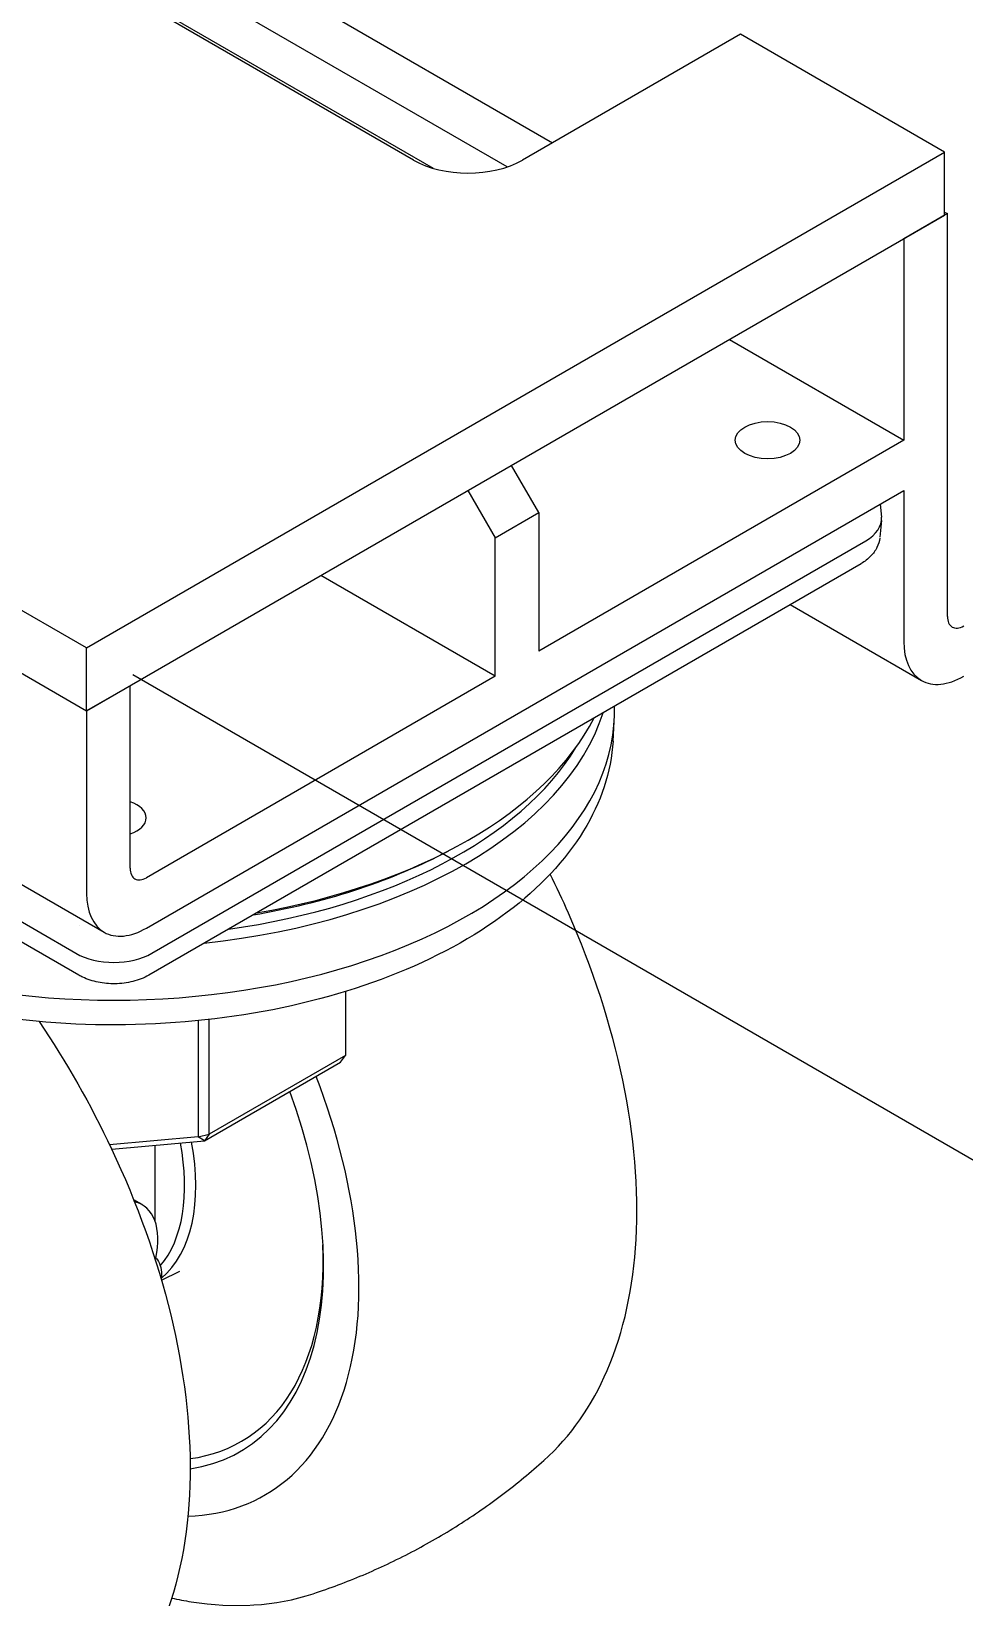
# Model space of a CAD drawing. Header units: millimetres. Extents: x 36 to 2484, y 36 to 1746.
# Drawn here: x 565.2 to 686.3, y 1030.6 to 1233.7 of the extents above; entities that cross this region are included whole.
import ezdxf

# ---------------------------------------------------------------- set-up
doc = ezdxf.new("R2010")
doc.units = ezdxf.units.MM
doc.header["$LTSCALE"] = 6
doc.layers.add('가는실선_A4', color=7, linetype='Continuous', lineweight=5)
doc.layers.add('굵은실선_A3', color=7, linetype='Continuous', lineweight=18)
doc.styles.add('치수문자_A3(2.5)', font='')
doc.styles.get('치수문자_A3(2.5)').set_extended_font_data('GulimChe')
doc.dimstyles.new('치수_A3(2.5)', dxfattribs={"dimscale": 6, "dimtxt": 2.5, "dimasz": 2.5, "dimexe": 1.5, "dimexo": 1, "dimgap": 0.5, "dimtad": 1, "dimtoh": 1, "dimdec": 1, "dimrnd": 1e-08, "dimdsep": 46, "dimtxsty": '치수문자_A3(2.5)', "dimcen": 0.09, "dimdle": 10, "dimclrd": 8, "dimclre": 8, "dimclrt": 7, "dimadec": 1, "dimazin": 2, "dimtfac": 0.8, "dimtmove": 0, "dimatfit": 3, "dimfxl": 1, "dimtolj": 1, "dimtzin": 0, "dimlwd": -1, "dimlwe": -1, "dimarcsym": 0})

# ---------------------------------------------------------------- blocks, each defined once
blk = doc.blocks.new('*D16')
at = {"layer": 'Defpoints', "color": 0, "transparency": 16777216}
for p in [(908.3, 1347.62), (1191.32, 1184.22), (572.42, 1153.7)]:
    blk.add_point(p, dxfattribs=at)
at = {"layer": '가는실선_A4', "color": 8, "transparency": 16777216}
for p, q in [((914.3, 1344.16), (1200.32, 1179.02)), ((868.43, 997.8), (1178.33, 1176.72)), ((578.42, 1150.24), (864.44, 985.1))]:
    blk.add_line(p, q, dxfattribs=at)
for points in [[(1177.08, 1178.88), (1179.58, 1174.55), (1191.32, 1184.22)], [(867.18, 999.96), (869.68, 995.63), (855.44, 990.3)]]:
    blk.add_solid(points, dxfattribs=at)
at = {"layer": '가는실선_A4', "color": 7, "transparency": 16777216, "insert": (1018.74, 1095.3), "char_height": 15, "attachment_point": 5, "rotation": 30, "style": '치수문자_A3(2.5)'}
blk.add_mtext('\\A1;{\\Q-30.000;\\W0.816;\\H0.816x;475}', dxfattribs=at)

msp = doc.modelspace()

# ---------------------------------------------------------------- linework, layer by layer
at = {"layer": '굵은실선_A3'}
for p, q in [((614.848, 1216.98), (540.601, 1259.846)), ((540.955, 1260.051), (617.409, 1215.91)), ((576.31, 1251.886), (632.879, 1219.226)), ((626.997, 1216.089), (570.653, 1248.62)), ((572.421, 1153.702), (434.535, 1233.31)), ((657.274, 1233.31), (628.99, 1216.98)), ((683.79, 1218.001), (657.274, 1233.31)), ((434.535, 1225.145), (572.421, 1145.537)), ((438.071, 1223.104), (572.421, 1145.537)), ((572.421, 1153.702), (683.79, 1218.001)), ((683.79, 1209.836), (683.79, 1218.001)), ((683.79, 1210.244), (684.144, 1210.04)), ((572.421, 1145.537), (683.79, 1209.836)), ((684.144, 1210.04), (678.487, 1206.774)), ((684.144, 1157.784), (684.144, 1210.04)), ((678.487, 1206.774), (678.487, 1180.646)), ((433.278, 1198.473), (574.699, 1116.823)), ((655.86, 1193.71), (678.487, 1180.646)), ((678.487, 1180.646), (631.111, 1153.294)), ((631.111, 1171.257), (627.575, 1177.38)), ((580.199, 1117.368), (678.487, 1174.114)), ((621.919, 1174.114), (625.454, 1167.991)), ((678.487, 1174.114), (678.487, 1154.518)), ((675.43, 1172.349), (675.584, 1170.651)), ((625.454, 1167.991), (631.111, 1171.257)), ((631.111, 1171.257), (631.111, 1153.294)), ((675.584, 1170.229), (675.388, 1168.067)), ((478.369, 1167.586), (571.014, 1114.098)), ((580.9, 1114.098), (673.544, 1167.586)), ((625.454, 1150.028), (625.454, 1167.991)), ((571.426, 1111.251), (478.974, 1164.628)), ((672.939, 1164.628), (580.487, 1111.251)), ((625.454, 1150.028), (602.827, 1163.092)), ((663.736, 1159.315), (680.765, 1149.483)), ((572.421, 1145.537), (572.421, 1153.702)), ((625.454, 1150.028), (580.199, 1123.9)), ((578.078, 1148.803), (572.421, 1145.537)), ((578.078, 1125.124), (578.078, 1148.803)), ((572.421, 1145.537), (572.421, 1121.858)), ((640.749, 1141.615), (640.912, 1144.146)), ((618.639, 1126.985), (619.341, 1127.348)), ((606.009, 1109.13), (606.009, 1100.834)), ((586.917, 1105.353), (586.917, 1090.282)), ((588.331, 1090.627), (588.331, 1105.504)), ((606.009, 1100.834), (588.331, 1090.627)), ((605.396, 1099.963), (606.009, 1100.834)), ((587.719, 1089.756), (605.396, 1099.963)), ((586.917, 1090.282), (588.331, 1090.627)), ((588.331, 1090.627), (587.719, 1089.756)), ((586.917, 1090.282), (575.409, 1089.255)), ((575.681, 1088.681), (587.719, 1089.756)), ((581.26, 1089.179), (581.26, 1079.451)), ((587.719, 1089.756), (586.917, 1090.282)), ((579.613, 1081.488), (578.548, 1082.103)), ((582.147, 1071.678), (584.519, 1072.851))]:
    msp.add_line(p, q, dxfattribs=at)
for centre, major_axis, ratio, start_param, end_param in [((621.919, 1221.063), (10, 0), 0.5773503, 3.9269908, 5.4977871), ((668.574, 1170.44), (7.019, 0), 0.575771, 5.4991567, 6.3354022), ((686.265, 1159.009), (-1.5, -2.598), 0.5773503, 5.4977871, 7.0685835), ((686.265, 1159.009), (-5.5, -9.526), 0.5773503, 5.4977871, 7.0685835), ((575.957, 1145.537), (65, 0), 0.5773503, 3.1250352, 6.2997428), ((575.957, 1152.07), (64.581, 0), 0.5773503, 4.8949222, 6.1006521), ((575.957, 1155.334), (65.052, 0), 0.5773503, 5.0011481, 5.9944262), ((575.957, 1152.885), (63.528, 0), 0.5773503, 4.9488482, 5.9465534), ((575.957, 1131.656), (4.188, 0), 0.5773503, 5.2435369, 7.3228337), ((575.957, 1154.518), (64, 0), 0.5773503, 4.9987455, 5.442448), ((580.199, 1126.349), (-1.5, -2.598), 0.5773503, 5.4977871, 7.0685835), ((580.199, 1126.349), (-5.5, -9.526), 0.5773503, 5.4977871, 7.0685835), ((575.957, 1154.518), (64, 0), 0.5773476, 4.6416922, 4.6417015), ((575.957, 1116.967), (-7, 0), 0.5789338, 0.7867677, 2.354825), ((572.426, 1112.983), (-1, -1.732), 0.5773503, 0, 0.0060735), ((579.487, 1112.983), (1, -1.732), 0.5773503, 6.2771118, 6.2831853), ((566.057, 1094.914), (29.5, -51.095), 0.5773503, 5.9846106, 7.5917048), ((566.057, 1094.914), (26.25, -45.466), 0.5773503, 6.0605848, 7.5583109), ((566.057, 1094.914), (13.5, -23.383), 0.5773503, 0.2011873, 1.0266393), ((566.763, 1095.322), (14.026, -24.294), 0.5773503, 0.1001406, 1.0239539), ((574.613, 1072.828), (5, 8.66), 0.5773503, 5.2250787, 6.4620765), ((566.763, 1095.322), (25.724, -44.555), 0.5773503, 6.0502019, 7.1148152)]:
    msp.add_ellipse(centre, major_axis=major_axis, ratio=ratio, start_param=start_param, end_param=end_param, dxfattribs=at)
msp.add_ellipse((660.81, 1180.646), major_axis=(4.188, 0), ratio=0.5773503, dxfattribs=at)
for points, knots in [([(675.374, 1167.951), (675.322, 1167.536), (675.195, 1167.122), (674.801, 1166.322), (674.518, 1165.933), (673.836, 1165.231), (673.425, 1164.915), (672.972, 1164.649)], [0.01461235, 0.01461235, 0.01461235, 0.01461235, 0.16476275, 0.16476275, 0.33196983, 0.33196983, 0.5077747, 0.5077747, 0.5077747, 0.5077747]), ([(640.749, 1141.615), (640.493, 1137.619), (639.179, 1133.667), (634.575, 1126.129), (631.208, 1122.56), (622.712, 1116.165), (617.533, 1113.362), (605.947, 1108.865), (599.541, 1107.173), (586.166, 1105.062), (579.201, 1104.639), (565.399, 1105.095), (558.564, 1105.973), (545.691, 1108.951), (539.655, 1111.053), (528.984, 1116.3), (524.352, 1119.449), (517.02, 1126.509), (514.306, 1130.422), (511.844, 1136.858), (511.317, 1139.23), (511.164, 1141.615)], [2.3932609, 2.3932609, 2.3932609, 2.3932609, 2.6951956, 2.6951956, 3.0104956, 3.0104956, 3.3350372, 3.3350372, 3.6600508, 3.6600508, 3.9842027, 3.9842027, 4.3080994, 4.3080994, 4.6325154, 4.6325154, 4.9577524, 4.9577524, 5.2804959, 5.2804959, 5.4607208, 5.4607208, 5.4607208, 5.4607208]), ([(631.777, 1048.306), (635.259, 1051.412), (638.021, 1055.406), (642.16, 1065.029), (643.392, 1070.783), (644.11, 1083.477), (643.505, 1090.469), (640.511, 1104.803), (638.119, 1112.143), (634.218, 1121.002), (633.428, 1122.689), (632.597, 1124.362)], [2.4756123, 2.4756123, 2.4756123, 2.4756123, 2.762958, 2.762958, 3.0784897, 3.0784897, 3.4093223, 3.4093223, 3.7400759, 3.7400759, 3.8184688, 3.8184688, 3.8184688, 3.8184688]), ([(580.481, 1111.249), (579.865, 1110.894), (579.162, 1110.623), (577.688, 1110.254), (576.897, 1110.151), (575.374, 1110.129), (574.624, 1110.197), (573.206, 1110.483), (572.523, 1110.705), (571.747, 1111.076), (571.587, 1111.16), (571.433, 1111.249)], [0, 0, 0, 0, 0.23748365, 0.23748365, 0.47275731, 0.47275731, 0.69438439, 0.69438439, 0.9174917, 0.9174917, 0.9771924, 0.9771924, 0.9771924, 0.9771924]), ([(566.247, 1105.234), (569.792, 1099.998), (572.964, 1094.436), (578.998, 1081.658), (581.604, 1074.367), (585.084, 1059.997), (585.951, 1052.923), (585.764, 1039.659), (584.707, 1033.466), (580.627, 1022.81), (577.66, 1018.281), (573.802, 1014.836), (573.798, 1014.833), (573.795, 1014.83)], [2.2325812, 2.2325812, 2.2325812, 2.2325812, 2.4983347, 2.4983347, 2.8272672, 2.8272672, 3.1577334, 3.1577334, 3.4890405, 3.4890405, 3.8072829, 3.8072829, 3.807573, 3.807573, 3.807573, 3.807573]), ([(581.2, 1074.769), (581.358, 1074.641), (581.498, 1074.489), (581.815, 1074.038), (581.954, 1073.709), (582.136, 1072.947), (582.163, 1072.505), (582.123, 1071.969), (582.116, 1071.893), (582.107, 1071.817)], [2.44710442, 2.44710442, 2.44710442, 2.44710442, 2.61794876, 2.61794876, 2.9040175, 2.9040175, 3.23174894, 3.23174894, 3.28529931, 3.28529931, 3.28529931, 3.28529931]), ([(601.845, 1031.025), (604.004, 1031.737), (606.161, 1032.545), (610.432, 1034.35), (612.546, 1035.347), (616.694, 1037.519), (618.729, 1038.694), (622.683, 1041.2), (624.604, 1042.533), (628.303, 1045.329), (630.081, 1046.792), (631.777, 1048.306)], [2.23677663, 2.23677663, 2.23677663, 2.23677663, 2.28454378, 2.28454378, 2.33231092, 2.33231092, 2.38007806, 2.38007806, 2.4278452, 2.4278452, 2.47561235, 2.47561235, 2.47561235, 2.47561235]), ([(583.472, 1030.458), (584.316, 1030.271), (585.158, 1030.111), (591.518, 1029.098), (596.923, 1029.403), (601.836, 1031.022), (601.841, 1031.023), (601.845, 1031.025)], [8.15307897, 8.15307897, 8.15307897, 8.15307897, 8.20142944, 8.20142944, 8.51967192, 8.51967192, 8.51996194, 8.51996194, 8.51996194, 8.51996194])]:
    msp.add_open_spline(points, degree=3, knots=knots, dxfattribs=at)

# ---------------------------------------------------------------- dimensions: what is measured, and where the dimension line sits
at = {"layer": '가는실선_A4', "color": 8, "true_color": 0x808080}
dim = msp.add_linear_dim(base=(1191.319, 1184.217), p1=(572.421, 1153.702), p2=(908.297, 1347.62), angle=210, text='{\\Q-30.000;\\W0.816;\\H0.816x;<>}', dimstyle='치수_A3(2.5)', override={"dimgap": 0.5, "dimtoh": 0, "dimdec": 1, "dimlfac": 1.224745, "dimtol": 0, "dimlim": 0, "dimtp": 0, "dimtm": 0, "dimtdec": 2, "dimtofl": 0, "dimatfit": 1}, dxfattribs=at)
dim.commit()
dim.dimension.update_dxf_attribs({"geometry": '*D16', "text_midpoint": (1023.381, 1087.258), "dimtype": 160})

doc.saveas('drawing.dxf')
